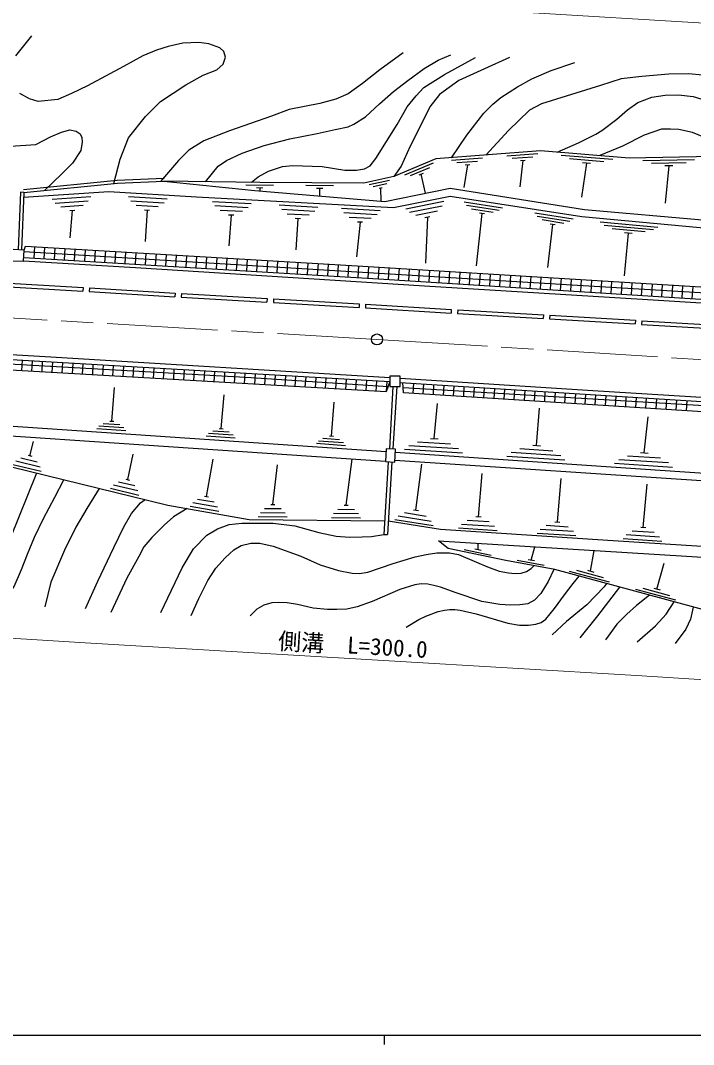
# Model space of a CAD drawing. Units: millimetres at full size, sheet at 1:1000; details may follow other scales. Extents: x 40000 to 680000, y 20000 to 380000.
# Drawn here: x 120813 to 193792, y 204000 to 315029 of the extents above; entities that cross this region are included whole.
import ezdxf
from ezdxf.enums import TextEntityAlignment as Align

# ---------------------------------------------------------------- set-up
doc = ezdxf.new("R2010")
doc.units = ezdxf.units.MM
doc.header["$LTSCALE"] = 1000
doc.linetypes.add('CHAIN', pattern=[18.5, 12, -1.5, 3.5, -1.5])
for name, color, linetype, lineweight in [('M-BGD', 7, 'Continuous', 25), ('M-BMK', 2, 'CHAIN', 13), ('M-BMK-SRVR', 3, 'Continuous', 25), ('M-STR-HTXT', 7, 'Continuous', 13), ('M-TTL-BAND', 7, 'Continuous', 25)]:
    doc.layers.add(name, color=color, linetype=linetype, lineweight=lineweight)
doc.styles.add('ＭＳ ゴシック', font='')
doc.styles.get('ＭＳ ゴシック').set_extended_font_data('MS Gothic')

msp = doc.modelspace()

# ---------------------------------------------------------------- linework, layer by layer
at = {"layer": 'M-BGD'}
for p, q in [((170921, 300099), (167556, 299836)), ((176923, 300569), (173558, 300305)), ((176385, 300226), (174142, 300050)), ((175287, 299839), (174959, 297009)), ((175549, 299859), (175025, 299818)), ((185044, 299942), (179438, 300407)), ((184085, 299720), (180348, 300030)), ((193910, 299924), (188286, 299822)), ((165564, 299558), (162450, 298256)), ((165160, 299064), (163084, 298197)), ((170384, 299756), (168141, 299581)), ((169286, 299369), (168872, 296920)), ((169547, 299390), (169024, 299349)), ((182191, 299576), (181635, 295857)), ((182627, 299540), (181755, 299612)), ((192978, 299607), (189229, 299539)), ((191546, 299281), (190671, 299266)), ((191109, 299273), (190713, 295220)), ((160834, 297689), (158635, 297210)), ((164480, 298455), (163996, 298252)), ((164238, 298354), (164700, 296305)), ((148262, 297147), (145262, 297182)), ((147108, 296860), (146408, 296869)), ((146758, 296864), (146755, 296559)), ((154754, 297113), (151754, 297132)), ((153602, 296820), (152902, 296825)), ((153252, 296823), (153247, 296005)), ((160531, 297316), (159066, 296997)), ((160033, 296901), (159691, 296826)), ((159862, 296864), (159891, 295438)), ((121174, 296389), (120939, 290147)), ((128436, 295914), (124246, 295627)), ((128168, 295444), (124576, 295199)), ((136710, 295669), (132517, 295922)), ((136383, 295238), (132790, 295454)), ((145821, 295157), (141627, 295384)), ((166734, 295407), (162615, 294585)), ((127600, 294954), (125205, 294791)), ((126433, 294424), (126149, 291454)), ((126712, 294443), (126154, 294405)), ((135757, 294825), (133362, 294969)), ((134812, 294431), (134253, 294465)), ((134533, 294448), (134349, 291078)), ((145497, 294724), (141902, 294918)), ((144874, 294307), (142477, 294437)), ((153061, 294764), (148868, 294992)), ((152738, 294331), (149143, 294526)), ((159799, 294399), (155606, 294627)), ((166528, 294907), (162997, 294202)), ((166027, 294348), (163674, 293879)), ((173062, 294671), (168911, 295313)), ((172719, 294420), (169162, 294971)), ((172081, 294216), (169709, 294583)), ((143931, 293907), (143371, 293938)), ((143651, 293922), (143422, 290605)), ((152114, 293914), (149718, 294044)), ((151171, 293515), (150612, 293545)), ((150892, 293530), (150671, 290174)), ((159476, 293966), (155881, 294161)), ((158852, 293549), (156456, 293679)), ((157630, 293165), (157246, 289401)), ((157909, 293150), (157350, 293180)), ((165213, 293727), (164664, 293617)), ((164939, 293672), (164741, 288711)), ((170849, 294103), (170226, 288429)), ((171125, 294060), (170572, 294145)), ((180727, 293485), (176576, 294127)), ((180385, 293234), (176827, 293785)), ((179746, 293030), (177374, 293397)), ((189940, 292570), (183667, 293155)), ((178514, 292917), (177971, 288248)), ((178791, 292874), (178237, 292960)), ((189464, 292313), (184087, 292814)), ((188540, 292098), (184956, 292432)), ((186720, 291966), (186288, 287334)), ((187138, 291927), (186302, 292005)), ((121203, 290137), (120004, 290182)), ((121158, 288938), (121203, 290137)), ((122331, 290507), (122255, 289262)), ((123429, 290441), (123353, 289197)), ((124527, 290376), (124451, 289131)), ((125625, 290310), (125549, 289065)), ((126723, 290245), (126647, 289000)), ((127821, 290180), (127745, 288934)), ((128919, 290114), (128843, 288868)), ((130017, 290049), (129941, 288803)), ((131115, 289984), (131039, 288737)), ((132214, 289918), (132137, 288672)), ((133312, 289853), (133235, 288606)), ((134410, 289787), (134333, 288540)), ((119958, 288983), (121158, 288938)), ((135508, 289722), (135431, 288475)), ((136606, 289657), (136529, 288409)), ((137704, 289591), (137627, 288343)), ((138802, 289526), (138725, 288278)), ((139900, 289460), (139823, 288212)), ((140998, 289395), (140921, 288146)), ((142096, 289330), (142020, 288081)), ((143194, 289264), (143118, 288015)), ((144292, 289199), (144216, 287950)), ((145390, 289134), (145314, 287884)), ((146488, 289068), (146412, 287818)), ((147586, 289003), (147510, 287753)), ((148684, 288937), (148608, 287687)), ((149782, 288872), (149706, 287621)), ((150880, 288807), (150804, 287556)), ((151978, 288741), (151902, 287490)), ((153076, 288676), (153000, 287424)), ((154175, 288611), (154098, 287359)), ((155273, 288545), (155196, 287293)), ((156371, 288480), (156294, 287228)), ((157469, 288414), (157392, 287162)), ((158567, 288348), (158490, 287096)), ((159665, 288280), (159588, 287031)), ((160763, 288213), (160686, 286961)), ((161860, 288145), (161784, 286891)), ((162958, 288078), (162882, 286821)), ((164056, 288010), (163979, 286752)), ((165154, 287943), (165077, 286682)), ((166252, 287875), (166175, 286612)), ((167350, 287808), (167273, 286542)), ((168448, 287740), (168371, 286472)), ((169546, 287673), (169468, 286403)), ((170644, 287605), (170566, 286333)), ((118312, 286623), (127596, 286073)), ((171742, 287538), (171664, 286263)), ((172840, 287471), (172762, 286193)), ((173938, 287403), (173860, 286123)), ((175036, 287336), (174957, 286054)), ((176134, 287268), (176055, 285984)), ((177231, 287201), (177153, 285914)), ((178329, 287133), (178251, 285844)), ((179427, 287066), (179348, 285774)), ((180525, 286998), (180446, 285704)), ((181623, 286931), (181544, 285635)), ((182720, 286863), (182643, 285565)), ((183818, 286796), (183741, 285495)), ((184916, 286728), (184838, 285425)), ((186014, 286661), (185936, 285355)), ((187112, 286593), (187034, 285286)), ((188210, 286526), (188132, 285216)), ((189308, 286458), (189229, 285146)), ((118289, 286224), (127572, 285673)), ((127596, 286073), (127572, 285673)), ((128295, 286031), (128271, 285632)), ((128271, 285632), (137555, 285082)), ((128295, 286031), (137578, 285481)), ((137578, 285481), (137555, 285082)), ((138277, 285440), (138254, 285040)), ((138277, 285440), (147561, 284889)), ((190406, 286391), (190327, 285076)), ((191504, 286323), (191425, 285006)), ((192602, 286256), (192523, 284936)), ((193700, 286189), (193621, 284867)), ((138254, 285040), (147537, 284490)), ((147561, 284889), (147537, 284490)), ((148260, 284848), (148236, 284449)), ((148236, 284449), (157520, 283898)), ((148260, 284848), (157543, 284298)), ((157543, 284298), (157520, 283898)), ((158242, 284256), (158218, 283857)), ((158242, 284256), (167526, 283706)), ((158218, 283857), (167502, 283307)), ((167526, 283706), (167502, 283307)), ((168225, 283664), (168201, 283265)), ((168201, 283265), (177485, 282715)), ((168225, 283664), (177508, 283114)), ((177508, 283114), (177485, 282715)), ((178207, 283073), (178183, 282673)), ((178183, 282673), (187467, 282123)), ((178207, 283073), (187491, 282522)), ((187491, 282522), (187467, 282123)), ((188190, 282481), (188166, 282082)), ((188166, 282082), (197450, 281531)), ((188190, 282481), (197473, 281931)), ((120956, 277049), (121022, 278196)), ((122054, 276985), (122120, 278132)), ((123152, 276921), (123218, 278067)), ((124250, 276858), (124317, 278003)), ((125349, 276794), (125415, 277939)), ((126447, 276730), (126513, 277874)), ((127545, 276667), (127611, 277810)), ((128643, 276603), (128709, 277745)), ((129741, 276539), (129807, 277681)), ((130839, 276475), (130905, 277616)), ((131937, 276412), (132003, 277552)), ((133036, 276348), (133101, 277487)), ((134134, 276284), (134200, 277423)), ((135232, 276221), (135298, 277359)), ((136330, 276157), (136396, 277294)), ((137428, 276093), (137494, 277230)), ((138526, 276029), (138592, 277165)), ((139625, 275966), (139690, 277101)), ((140723, 275902), (140788, 277036)), ((141821, 275838), (141886, 276972)), ((142919, 275775), (142984, 276907)), ((144017, 275711), (144083, 276843)), ((145115, 275647), (145181, 276780)), ((146209, 275584), (146282, 276716)), ((147307, 275520), (147380, 276653)), ((148406, 275456), (148478, 276589)), ((149504, 275392), (149577, 276526)), ((150602, 275329), (150675, 276463)), ((151700, 275265), (151773, 276399)), ((152798, 275201), (152871, 276336)), ((153896, 275138), (153969, 276273)), ((154995, 275074), (155067, 276209)), ((156093, 275010), (156166, 276146)), ((157191, 274946), (157264, 276082)), ((158289, 274883), (158362, 276019)), ((159387, 274819), (159460, 275956)), ((160488, 274789), (160558, 275892)), ((160846, 268586), (161237, 275355)), ((161614, 275355), (161177, 268570)), ((163384, 274589), (163451, 275694)), ((164482, 274520), (164549, 275625)), ((165580, 274451), (165647, 275555)), ((166678, 274382), (166745, 275486)), ((167776, 274312), (167843, 275417)), ((130713, 271585), (131014, 275250)), ((142582, 270780), (142883, 274446)), ((168873, 274243), (168941, 275348)), ((169971, 274174), (170038, 275278)), ((171069, 274105), (171136, 275209)), ((172167, 274035), (172234, 275140)), ((173265, 273966), (173332, 275070)), ((174362, 273897), (174430, 275001)), ((175460, 273827), (175527, 274932)), ((176558, 273758), (176625, 274862)), ((177656, 273689), (177723, 274793)), ((178754, 273620), (178821, 274724)), ((179852, 273550), (179918, 274655)), ((180950, 273481), (181016, 274585)), ((182048, 273412), (182114, 274516)), ((183145, 273343), (183212, 274447)), ((184243, 273273), (184310, 274377)), ((185341, 273204), (185408, 274308)), ((154534, 269970), (154835, 273636)), ((165682, 269689), (166043, 273490)), ((186439, 273135), (186505, 274239)), ((187537, 273066), (187603, 274169)), ((188635, 272996), (188701, 274100)), ((189732, 272927), (189799, 274031)), ((190830, 272858), (190897, 273962)), ((191928, 272788), (191995, 273893)), ((193026, 272719), (193092, 273825)), ((176774, 268944), (177097, 272983)), ((188450, 268160), (188868, 272061)), ((129324, 271082), (132017, 270891)), ((129794, 271349), (131590, 271222)), ((130504, 271600), (130922, 271570)), ((129078, 270798), (132220, 270576)), ((140947, 269994), (144089, 269771)), ((141193, 270277), (143886, 270086)), ((141663, 270545), (143458, 270418)), ((142372, 270795), (142791, 270766)), ((154325, 269985), (154744, 269956)), ((121838, 267836), (122211, 269365)), ((152899, 269184), (156042, 268961)), ((153145, 269468), (155838, 269276)), ((153615, 269735), (155411, 269608)), ((162930, 268964), (168319, 268618)), ((163857, 269355), (167449, 269125)), ((165263, 269716), (166101, 269662)), ((176355, 268971), (177193, 268917)), ((120857, 267612), (122606, 267185)), ((121634, 267886), (122042, 267786)), ((132436, 265249), (133047, 268024)), ((160475, 268603), (160408, 267205)), ((161474, 268556), (160475, 268603)), ((161407, 267158), (161474, 268556)), ((162452, 268543), (168739, 268141)), ((173544, 267798), (179831, 267396)), ((174022, 268218), (179411, 267873)), ((174949, 268610), (178542, 268380)), ((186625, 267826), (190218, 267596)), ((188031, 268187), (188869, 268133)), ((119988, 266898), (123048, 266151)), ((120313, 267282), (122936, 266642)), ((140989, 263427), (141695, 267462)), ((148184, 262566), (148674, 266866)), ((156121, 262481), (156772, 267450)), ((160700, 267191), (160218, 259306)), ((160408, 267205), (161407, 267158)), ((161086, 267173), (160605, 259283)), ((163699, 261928), (164340, 266912)), ((185220, 267014), (191508, 266611)), ((185698, 267434), (191087, 267089)), ((170482, 261218), (170891, 265911)), ((179029, 260669), (179439, 265361)), ((130586, 264311), (133646, 263564)), ((130912, 264695), (133535, 264055)), ((131455, 265026), (133204, 264599)), ((132232, 265299), (132640, 265200)), ((188349, 260070), (188759, 264762)), ((140782, 263464), (141196, 263391)), ((139205, 262369), (142307, 261826)), ((139504, 262774), (142163, 262308)), ((140025, 263139), (141798, 262829)), ((147279, 262125), (149079, 262106)), ((147974, 262568), (148394, 262563)), ((155217, 262040), (157017, 262021)), ((155911, 262483), (156331, 262479)), ((146594, 261233), (149744, 261199)), ((146824, 261680), (149524, 261651)), ((154532, 261148), (157682, 261114)), ((154762, 261595), (157462, 261566)), ((161412, 260928), (165559, 260262)), ((161779, 261325), (165334, 260754)), ((162443, 261674), (164813, 261293)), ((163423, 261972), (163976, 261884)), ((170202, 261236), (170761, 261201)), ((168300, 260006), (172491, 259737)), ((168628, 260436), (172220, 260205)), ((169255, 260846), (171650, 260692)), ((177175, 259886), (180768, 259655)), ((177803, 260297), (180198, 260143)), ((178750, 260687), (179309, 260651)), ((188070, 260087), (188629, 260052)), ((160218, 259306), (160605, 259283)), ((176847, 259456), (181038, 259187)), ((186167, 258857), (190358, 258588)), ((186495, 259287), (190088, 259056)), ((187123, 259697), (189518, 259543)), ((168908, 257680), (171846, 257074)), ((170095, 257742), (170780, 257600)), ((170437, 257671), (170436, 258346)), ((176193, 256532), (176570, 257968)), ((174664, 256515), (177612, 255960)), ((175849, 256597), (176537, 256467)), ((182629, 255322), (183021, 257570)), ((181103, 255424), (183999, 254641)), ((182291, 255414), (182967, 255231)), ((189829, 253374), (190595, 256204)), ((180300, 255331), (184644, 254155)), ((187501, 253383), (191845, 252207)), ((188303, 253476), (191199, 252693)), ((189491, 253466), (190167, 253283))]:
    msp.add_line(p, q, dxfattribs=at)
for points in [[(120296, 311184), (122048, 313366)], [(130946, 297350), (131610, 299975), (132519, 302301), (134357, 304617), (135989, 306230), (138741, 308040), (140613, 309087), (142091, 309688), (142778, 310288), (143036, 311060), (142863, 311668), (142434, 312079), (141248, 312509), (140166, 312629), (138431, 312560), (136833, 312217), (135579, 311822), (134084, 311187), (131988, 310055), (128097, 307953), (126362, 307095), (124867, 306460), (122719, 306254), (121775, 306546), (120761, 307095)], [(162318, 311513), (159778, 309674), (157884, 308190), (156332, 307083), (154999, 306484), (153278, 306024), (149936, 305394), (148024, 304659), (143486, 303071), (140708, 301982), (139086, 300956), (137960, 299832), (135998, 297586)], [(140878, 297547), (142242, 299216), (143146, 299863), (144869, 300633), (147238, 301467), (150005, 302186), (152971, 302765), (154936, 303194), (156351, 303484), (156948, 303790), (158227, 304590), (159746, 305992), (161246, 307320), (162832, 308512), (164573, 309811), (166107, 310713), (167471, 311309)], [(145849, 297489), (146603, 298061), (147720, 298706), (149230, 299193), (150313, 299310), (153524, 299184), (155992, 298807), (157234, 298815), (158125, 298934), (158721, 299252), (159334, 300050), (161651, 303742), (162744, 305678), (163701, 306868), (164557, 307774), (166776, 309171), (170167, 311015)], [(173821, 311027), (171130, 309791), (168337, 308538), (166248, 307019), (165191, 305674), (164456, 304121), (163081, 301388), (162089, 299238), (161283, 298109)], [(167551, 300150), (169211, 302580), (171052, 304983), (172040, 305952), (172898, 306667), (174699, 307820), (176248, 308685), (178361, 309622), (180919, 310474)], [(104680, 308730), (103056, 306399), (102836, 305949), (102782, 305195), (102825, 304388), (103306, 303226), (104115, 302091), (104814, 301425), (105743, 300988), (108731, 300811), (117495, 301246), (122480, 301597), (124072, 302409), (125268, 302913), (126179, 303165), (126859, 303045), (127276, 302749), (127462, 302354), (127484, 301850), (127342, 300919), (126445, 299556), (125306, 298396), (123417, 296609)], [(225212, 289391), (223110, 291130), (219950, 293590), (217525, 295248), (214936, 296927), (211275, 298991), (210345, 299792), (206519, 303893), (204990, 305454), (203341, 306566), (200754, 307704), (198639, 308386), (196372, 308972), (193264, 309232), (191100, 309216), (188183, 308972), (185938, 308696), (183689, 307996), (177307, 306010), (176005, 305295), (173741, 303096), (171270, 300441)], [(255751, 306840), (268106, 287926), (267992, 286199), (255944, 288293), (245252, 289019), (231533, 289974), (225212, 289391), (219652, 291425), (194523, 292556), (181698, 293751), (167410, 295961), (161253, 294732), (139885, 295890), (130410, 296460), (121153, 295828)], [(179017, 300756), (181328, 301763), (183183, 302706), (183866, 303112), (185478, 304318), (186633, 305342), (187756, 306138), (189269, 306707), (190726, 306919), (192157, 306968), (193768, 306789), (196372, 305992), (198440, 305146), (201698, 303354), (202934, 302542), (204677, 301288), (206405, 299769), (208114, 298097), (209160, 297040)], [(200216, 299564), (198061, 300971), (195345, 302204), (193699, 302879), (192201, 303207), (191312, 303240), (190324, 303240), (188426, 302582), (186089, 301415), (183641, 300373)], [(121174, 296389), (131320, 297387), (136347, 297600), (146209, 296606), (160323, 295401), (167398, 296863), (181985, 294534), (195170, 293371), (211830, 292608), (219250, 292275), (211407, 296067), (208828, 297184), (200840, 299460), (195929, 300275), (186818, 300109), (177213, 300906), (165848, 300017), (161283, 298109), (158058, 297405), (146764, 297478), (136347, 297600)], [(121143, 296701), (131298, 297700), (136356, 297915), (136365, 297914)], [(121174, 296389), (120806, 296419), (120570, 290161)], [(121197, 289988), (147128, 288400), (181826, 286282), (207797, 284732), (247087, 282301), (273392, 280786), (274182, 282214), (274585, 283189), (274801, 285037)], [(121197, 289988), (147128, 288400), (181826, 286282), (207797, 284732), (247087, 282301), (273392, 280786), (274182, 282214), (274585, 283189), (274801, 285037)], [(121203, 290137), (121341, 290566), (157918, 288388), (196932, 285990), (254608, 282478), (273122, 281466), (274034, 283212), (274262, 285050), (275340, 285024)], [(273602, 279522), (247966, 281130), (234345, 281997), (212044, 283297), (190008, 284671), (164617, 286234), (133276, 288194), (121158, 288938)], [(121172, 289327), (159642, 287027), (201463, 284368), (251480, 281364), (273585, 279937), (273602, 279965)], [(160877, 276300), (124120, 278512), (109296, 279375), (81358, 280941), (59558, 282254)], [(86902, 280199), (144004, 276848), (160877, 275874)], [(160877, 275874), (160476, 274756), (138601, 276025), (109046, 277740), (87007, 279269), (86902, 280199)], [(160676, 275315), (145842, 276267), (120249, 277746), (86954, 279734)], [(160676, 275315), (145842, 276267), (120249, 277746), (86954, 279734)], [(272613, 269362), (250879, 270717), (230829, 271924), (206420, 273428), (182869, 274879), (161977, 276200)], [(161977, 275787), (189494, 274050), (222995, 271951), (245304, 270576), (272613, 268965)], [(272628, 268964), (272028, 267890), (250522, 269126), (223884, 270867), (197642, 272428), (162358, 274654), (162282, 275768)], [(272388, 268535), (251148, 269731), (229657, 271022), (212497, 272108), (194945, 273237), (177409, 274293), (162320, 275211)], [(272388, 268535), (251148, 269731), (229657, 271022), (212497, 272108), (194945, 273237), (177409, 274293), (162320, 275211)], [(68665, 269093), (86275, 272166), (89256, 273214), (113604, 271487), (160461, 268312)], [(160408, 267205), (113300, 270379), (115965, 267567), (136803, 262481), (145609, 260939), (160308, 260782)], [(161457, 268213), (192315, 266141), (246786, 262493), (272103, 260872)], [(272067, 260180), (234276, 262540), (196267, 264992), (161414, 267309)], [(122547, 265961), (119705, 258867), (118290, 256305), (117474, 255417), (116439, 254854), (115737, 254612), (113542, 254257), (112256, 254007), (110551, 253421), (107301, 252168)], [(115836, 251915), (117571, 252082), (119003, 252448), (119588, 252844), (120142, 253669), (120917, 255491), (121586, 257165), (122340, 258995), (123324, 261025), (124526, 263361), (125499, 265240)], [(129339, 264303), (127991, 262099), (126817, 260110), (125600, 257613), (124118, 254121), (123451, 251465)], [(127854, 251275), (129209, 254226), (130935, 257887), (132015, 260143), (132840, 261581), (133823, 262722), (134319, 263087)], [(138887, 262116), (137410, 261219), (136383, 260299), (135050, 258977), (134193, 257963), (133633, 256906), (132341, 254565), (130627, 250852)], [(136035, 250853), (138342, 255687), (139590, 257738), (141030, 259221), (142171, 259918), (143440, 260393), (144826, 260520), (148224, 260509), (150561, 260235), (153167, 259526), (155061, 259124), (156499, 259008), (157874, 259039), (158878, 259082), (160218, 259306)], [(160696, 260773), (166353, 259864), (184487, 258698), (214525, 256765), (231888, 255647), (250948, 255871), (271942, 257613)], [(139326, 250520), (140136, 252363), (141139, 254303), (141982, 255646), (143015, 256775), (143944, 257641), (144743, 258088), (145798, 258343), (146768, 258375), (148219, 258034), (151216, 256936), (153317, 256019), (155312, 255379), (156793, 255102), (157582, 255060), (158466, 255198), (161241, 256137), (163598, 256873), (164813, 257117), (165953, 257309), (167332, 257323), (168311, 257147), (170265, 256316), (171446, 255801), (172704, 255338), (173746, 255145), (174466, 255070), (175104, 255110), (175692, 255277), (176193, 255596), (176478, 255917)], [(178645, 255509), (178038, 254197), (177242, 252906), (176546, 252194), (175823, 251792), (174959, 251656), (173931, 251629), (172779, 251699), (170849, 252037), (168038, 252972), (166342, 253575), (165630, 253775), (164984, 253916), (164256, 253954), (163571, 253835), (161958, 253336), (158944, 252027), (157330, 251439), (156216, 251204), (155128, 251171), (154104, 251171), (152554, 251325), (150843, 251704), (149722, 251890), (148775, 251940), (148077, 251885), (147208, 251621), (146443, 251192), (145712, 250468)], [(162644, 249247), (163990, 250099), (164766, 250455), (166093, 250932), (166808, 251078), (167356, 251154), (167917, 251154), (168488, 251101), (170239, 250703), (173664, 249679), (174924, 249477), (175908, 249477), (176693, 249568), (177258, 249760), (177795, 250133), (178733, 251257), (179797, 252739), (180757, 253999), (181393, 254774)], [(184359, 253972), (184120, 253624), (182226, 251673), (180024, 249881), (178481, 248432)], [(181501, 248080), (183417, 250493), (185816, 253578)], [(189023, 252710), (187604, 251606), (186548, 250663), (185460, 249564), (184258, 247888)], [(187685, 247649), (189680, 249393), (190827, 250664), (191706, 251984)], [(193767, 251427), (193482, 250131), (192960, 249021), (191792, 247491)]]:
    msp.add_lwpolyline(points, dxfattribs=at)
for points in [[(160877, 275355), (161977, 275355), (161977, 276455), (160877, 276455)], [(166143, 258610), (231031, 254612), (223703, 251869), (218016, 248679), (200502, 249604), (178747, 255490), (173424, 256492), (167185, 257778)]]:
    msp.add_lwpolyline(points, close=True, dxfattribs=at)
at = {"layer": 'M-BMK'}
msp.add_lwpolyline([(59742, 286402), (93267, 284331), (159462, 280446), (243704, 275231), (259138, 274265), (298111, 272072), (308732, 271841), (315577, 271853), (319426, 271948), (328179, 272505), (336747, 273727), (347405, 275807), (358436, 278787)], dxfattribs=at)
at = {"layer": 'M-BMK-SRVR'}
msp.add_circle((159462, 280446), 600, dxfattribs=at)
at = {"layer": 'M-STR-HTXT'}
for points in [[(61350, 322820), (113892, 319594), (156096, 317073), (214693, 313561), (255011, 311211), (283041, 309470), (288239, 309171), (296350, 309110), (308747, 309458), (320170, 310380), (327771, 311247), (347343, 314566)], [(368707, 245658), (360498, 243275), (352423, 241390), (345097, 239925), (334764, 238349), (331149, 238032), (320412, 237135), (312716, 236934), (307367, 236962), (298079, 237420), (271286, 238938), (242359, 240700), (202971, 243024), (187612, 244024), (160776, 245595), (127817, 247534), (58217, 251890)]]:
    msp.add_lwpolyline(points, dxfattribs=at)
at = {"layer": 'M-TTL-BAND'}
for p, q in [((40000, 205000), (579000, 205000)), ((160242, 205000), (160242, 204000))]:
    msp.add_line(p, q, dxfattribs=at)

# ---------------------------------------------------------------- texts
at = {"layer": 'M-STR-HTXT', "style": 'ＭＳ ゴシック'}
msp.add_text('側溝\u3000L=300.0', height=1833, rotation=356.635, dxfattribs=at).set_placement((148670, 246307), align=Align.BOTTOM_LEFT)

doc.saveas('drawing.dxf')
